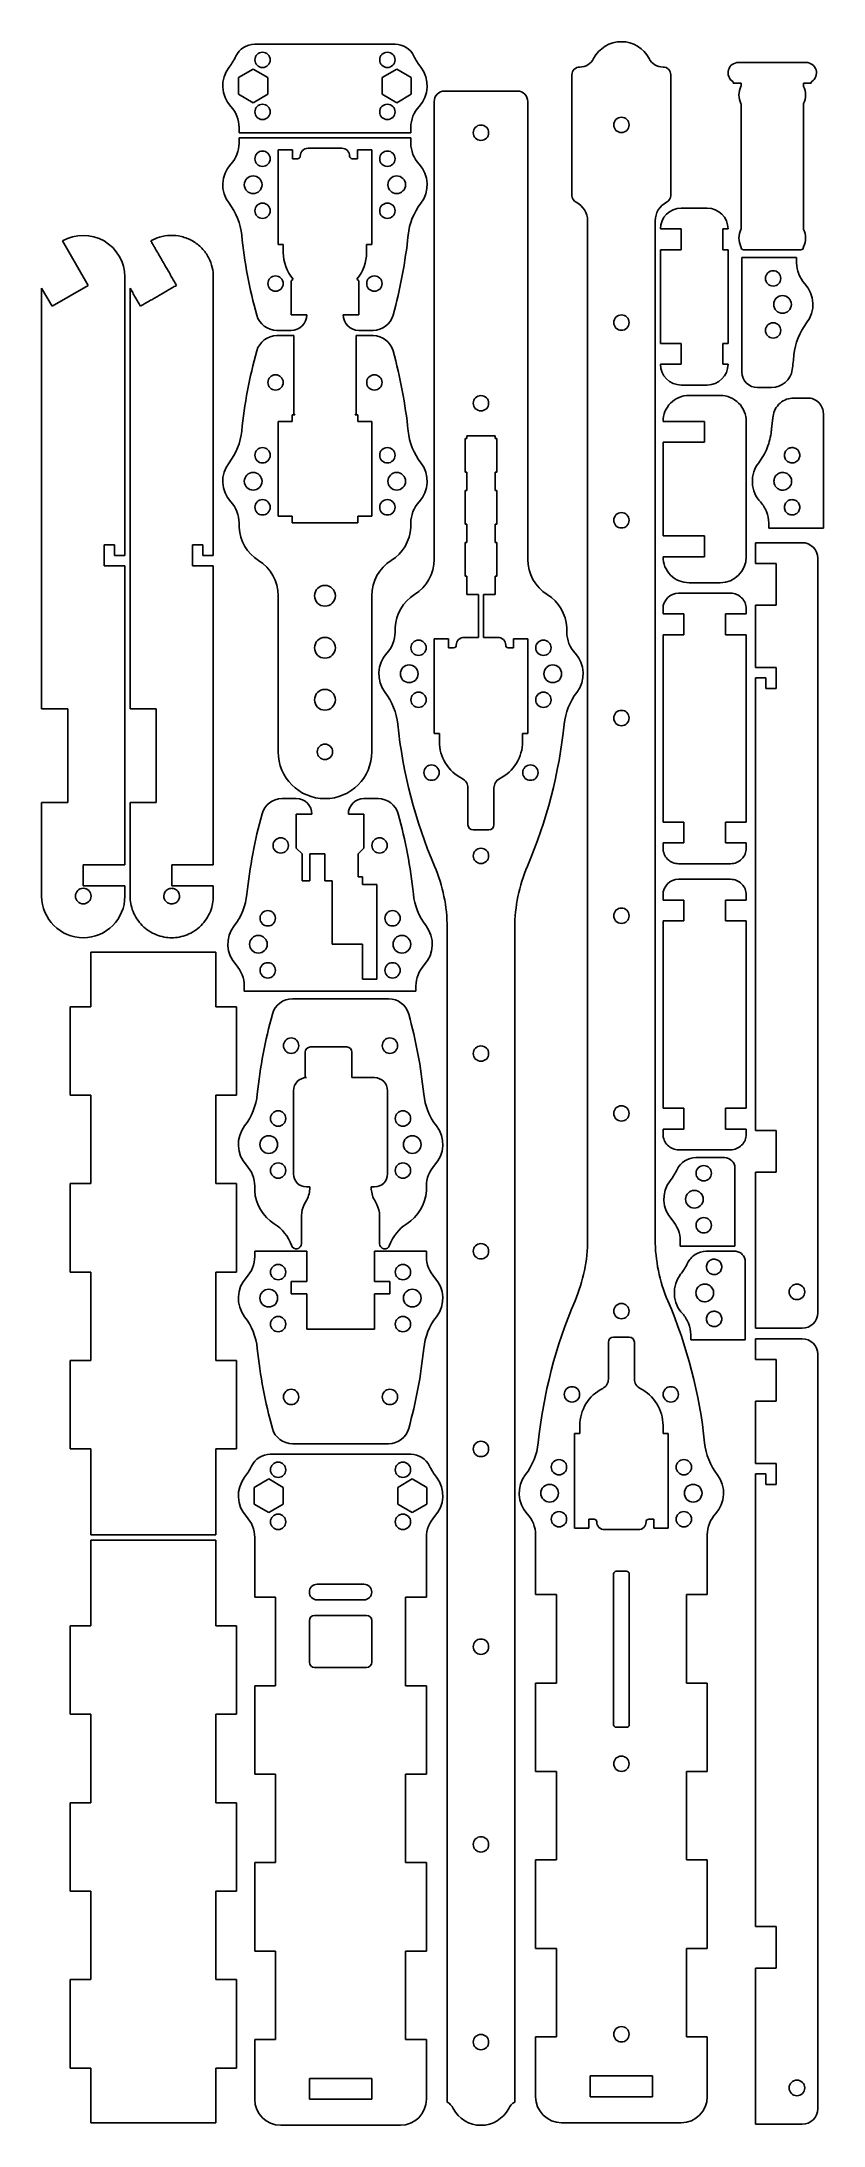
# Model space of a CAD drawing. Header units: millimetres. Extents: x 61 to 211, y 94 to 495.
import ezdxf

# ---------------------------------------------------------------- set-up
doc = ezdxf.new("R2010")
doc.units = ezdxf.units.MM
for name, color, linetype in [('View', 7, 'CONTINUOUS'), ('View002', 7, 'CONTINUOUS'), ('View003', 7, 'CONTINUOUS'), ('View004', 7, 'CONTINUOUS'), ('View005', 7, 'CONTINUOUS'), ('View006', 7, 'CONTINUOUS'), ('View007', 7, 'CONTINUOUS'), ('View008', 7, 'CONTINUOUS'), ('View009', 7, 'CONTINUOUS'), ('View010', 7, 'CONTINUOUS'), ('View011', 7, 'CONTINUOUS'), ('View012', 7, 'CONTINUOUS'), ('View013', 7, 'CONTINUOUS'), ('View014', 7, 'CONTINUOUS'), ('View015', 7, 'CONTINUOUS'), ('View017', 7, 'CONTINUOUS'), ('View022', 7, 'CONTINUOUS'), ('View023', 7, 'CONTINUOUS'), ('View026', 7, 'CONTINUOUS'), ('View028', 7, 'CONTINUOUS'), ('View029', 7, 'CONTINUOUS'), ('View030', 7, 'CONTINUOUS'), ('View031', 7, 'CONTINUOUS'), ('View032', 7, 'CONTINUOUS')]:
    doc.layers.add(name, color=color, linetype=linetype)

msp = doc.modelspace()

# ---------------------------------------------------------------- linework, layer by layer
at = {"layer": 'View'}
for p, q in [((105.756, 438.5), (109, 438.5)), ((109, 423.351), (109, 438.5)), ((121, 438.5), (124.244, 438.5)), ((121, 438.5), (121, 423.351)), ((106, 403.8), (106, 422)), ((106, 422), (108.7, 422)), ((108.7, 423.3), (108.7, 422)), ((109.2, 423.3), (108.7, 423.3)), ((109.2, 423.351), (109, 423.351)), ((109.2, 423.3), (109.2, 423.351)), ((121, 423.351), (120.8, 423.351)), ((120.8, 423.351), (120.8, 423.3)), ((120.8, 423.3), (121.3, 423.3)), ((121.3, 422), (121.3, 423.3)), ((121.3, 422), (124, 422)), ((124, 422), (124, 403.8)), ((98.5, 402.5), (98.5, 401.626)), ((108.7, 403.8), (106, 403.8)), ((108.7, 403.8), (108.7, 402.5)), ((121.3, 402.5), (108.7, 402.5)), ((124, 403.8), (121.3, 403.8)), ((121.3, 402.5), (121.3, 403.8)), ((131.5, 401.626), (131.5, 402.5)), ((106, 388.5), (106, 358.5)), ((124, 388.5), (124, 358.5))]:
    msp.add_line(p, q, dxfattribs=at)
for centre, radius in [((105.5, 429.5), 1.475), ((124.5, 429.5), 1.475), ((103, 415.5), 1.475), ((127, 415.5), 1.475), ((101.2, 410.5), 1.7), ((128.8, 410.5), 1.7), ((103, 405.5), 1.475), ((127, 405.5), 1.475), ((115, 388.5), 2), ((115, 378.5), 2), ((115, 368.5), 2), ((115, 358.5), 1.475)]:
    msp.add_circle(centre, radius, dxfattribs=at)
for centre, radius, start, end in [((105.756, 434.5), 4, 90, 164.546), ((124.244, 434.5), 4, 15.4536, 90), ((192.57, 410.5), 94.0704, 164.546, 174.104), ((37.4296, 410.5), 94.0704, 5.89583, 15.4536), ((87.0611, 421.396), 12, -37.6182, -5.89583), ((142.939, 421.396), 12, -174.104, -142.382), ((101.2, 410.5), 5.85, 142.382, -137.236), ((128.8, 410.5), 5.85, -42.7635, 37.6182), ((92.5002, 402.454), 6, 0.437747, 42.7635), ((137.5, 402.454), 6, 137.236, 179.562), ((106.488, 402.063), 8, -176.868, -122.039), ((123.512, 402.063), 8, -57.9605, -3.13187), ((98, 388.5), 8, 0, 57.9605), ((132, 388.5), 8, 122.039, 180), ((115, 358.5), 9, 180, 0)]:
    msp.add_arc(centre, radius, start, end, dxfattribs=at)
at = {"layer": 'View002'}
for p, q in [((152, 485.5), (138, 485.5)), ((136, 483.5), (136, 395.5)), ((154, 395.5), (154, 483.5)), ((142.25, 418.745), (141.95, 418.745)), ((141.95, 412.255), (141.95, 418.745)), ((147.75, 419.255), (142.25, 419.255)), ((142.25, 419.255), (142.25, 418.745)), ((147.75, 418.755), (147.75, 419.255)), ((148.05, 418.755), (147.75, 418.755)), ((148.05, 418.755), (148.05, 412.255)), ((142.25, 412.255), (141.95, 412.255)), ((142.25, 408.745), (141.95, 408.745)), ((141.95, 402.255), (141.95, 408.745)), ((142.25, 409.255), (142.25, 412.255)), ((142.25, 408.755), (142.25, 409.255)), ((142.25, 408.755), (142.25, 408.745)), ((147.75, 412.255), (147.75, 409.255)), ((148.05, 412.255), (147.75, 412.255)), ((147.75, 409.255), (147.75, 408.755)), ((148.05, 408.755), (147.75, 408.755)), ((148.05, 408.755), (148.05, 402.255)), ((142.25, 402.255), (141.95, 402.255)), ((142.25, 399.255), (142.25, 402.255)), ((147.75, 402.255), (147.75, 399.255)), ((148.05, 402.255), (147.75, 402.255)), ((142.25, 398.745), (141.95, 398.745)), ((141.95, 392.255), (141.95, 398.745)), ((142.25, 399.255), (142.25, 398.755)), ((142.25, 398.755), (142.25, 398.745)), ((147.75, 398.755), (147.75, 399.255)), ((148.05, 398.755), (147.75, 398.755)), ((148.05, 398.755), (148.05, 392.255)), ((142.25, 392.255), (141.95, 392.255)), ((142.25, 388.755), (142.25, 392.255)), ((144.5, 388.755), (142.25, 388.755)), ((144.5, 380.5), (144.5, 388.755)), ((145.5, 388.755), (145.5, 380.5)), ((147.75, 388.755), (145.5, 388.755)), ((147.75, 392.255), (147.75, 388.755)), ((148.05, 392.255), (147.75, 392.255)), ((128.5, 382.374), (128.5, 381.5)), ((144.5, 380.5), (141.75, 380.5)), ((148.25, 380.5), (145.5, 380.5)), ((161.5, 381.5), (161.5, 382.374)), ((136, 380.2), (138.75, 380.2)), ((136, 362), (136, 380.2)), ((138.75, 380.2), (138.75, 378.5)), ((139.75, 378.5), (138.75, 378.5)), ((151.25, 378.5), (150.25, 378.5)), ((151.25, 380.2), (154, 380.2)), ((151.25, 378.5), (151.25, 380.2)), ((154, 380.2), (154, 362)), ((137, 362), (136, 362)), ((137, 362), (137, 360.5)), ((153, 360.5), (153, 362)), ((154, 362), (153, 362)), ((142.5, 344.5), (142.5, 351.57)), ((147.5, 351.57), (147.5, 344.5)), ((146.5, 343.5), (143.5, 343.5)), ((138.5, 98.975), (138.5, 324.7)), ((151.5, 324.7), (151.5, 98.975))]:
    msp.add_line(p, q, dxfattribs=at)
for centre, radius in [((145, 477.5), 1.475), ((145, 425.5), 1.475), ((133, 378.5), 1.475), ((157, 378.5), 1.475), ((131.2, 373.5), 1.7), ((158.8, 373.5), 1.7), ((133, 368.5), 1.475), ((157, 368.5), 1.475), ((135.5, 354.5), 1.475), ((154.5, 354.5), 1.475), ((145, 338.5), 1.475), ((145, 300.5), 1.475), ((145, 262.5), 1.475), ((145, 224.5), 1.475), ((145, 186.5), 1.475), ((145, 148.5), 1.475), ((145, 110.5), 1.475)]:
    msp.add_circle(centre, radius, dxfattribs=at)
for centre, radius, start, end in [((138, 483.5), 2, 90, 180), ((152, 483.5), 2, 0, 90), ((128, 395.5), 8, -57.9605, 0), ((162, 395.5), 8, 180, -122.039), ((136.488, 381.937), 8, 122.039, 176.868), ((153.512, 381.937), 8, 3.13187, 57.9605), ((122.5, 381.546), 6, -42.7635, -0.437747), ((141.75, 379), 1.5, 90, 180), ((148.25, 379), 1.5, 0, 90), ((167.5, 381.546), 6, -179.562, -137.236), ((131.2, 373.5), 5.85, 137.236, -142.382), ((139.75, 379), 0.5, -90, 0), ((150.25, 379), 0.5, 180, -90), ((158.8, 373.5), 5.85, -37.6182, 42.7635), ((117.061, 362.604), 12, 5.89583, 37.6182), ((172.939, 362.604), 12, 142.382, 174.104), ((222.57, 373.5), 94.0704, -174.104, -156.839), ((145, 360.5), 8, 180, -116.744), ((145, 360.5), 8, -63.2563, 0), ((67.4296, 373.5), 94.0704, -23.1614, -5.89583), ((140.5, 351.57), 2, 0, 63.2563), ((149.5, 351.57), 2, 116.744, 180), ((143.5, 344.5), 1, 180, -90), ((146.5, 344.5), 1, -90, 0), ((108.5, 324.7), 30, 0, 23.1614), ((181.5, 324.7), 30, 156.839, 180), ((137, 96.3769), 3, 27.266, 60), ((145, 100.5), 6, -152.734, -27.266), ((153, 96.3769), 3, 120, 152.734)]:
    msp.add_arc(centre, radius, start, end, dxfattribs=at)
at = {"layer": 'View003'}
for p, q in [((162.5, 465.459), (162.5, 488.623)), ((181.5, 488.623), (181.5, 465.459)), ((165.5, 264.8), (165.5, 460.56)), ((178.5, 460.56), (178.5, 264.8)), ((169.5, 237.93), (169.5, 245)), ((170.5, 246), (173.5, 246)), ((174.5, 245), (174.5, 237.93)), ((164, 229), (164, 227.5)), ((180, 227.5), (180, 229)), ((163, 209.3), (163, 227.5)), ((163, 227.5), (164, 227.5)), ((180, 227.5), (181, 227.5)), ((181, 227.5), (181, 209.3)), ((165.75, 209.3), (163, 209.3)), ((165.75, 211), (165.75, 209.3)), ((165.75, 211), (166.75, 211)), ((168.75, 209), (175.25, 209)), ((177.25, 211), (178.25, 211)), ((178.25, 209.3), (178.25, 211)), ((181, 209.3), (178.25, 209.3)), ((155.5, 208), (155.5, 196.5)), ((188.5, 196.5), (188.5, 208)), ((170.5, 171.5), (170.5, 200.5)), ((171, 201), (173, 201)), ((173.5, 200.5), (173.5, 171.5)), ((155.7, 196.5), (155.5, 196.5)), ((155.7, 196.5), (159.3, 196.5)), ((159.3, 196.5), (159.5, 196.5)), ((159.5, 196.5), (159.5, 196.3)), ((159.5, 196.3), (159.5, 179.5)), ((184.7, 196.5), (184.5, 196.5)), ((184.5, 196.5), (184.5, 196.3)), ((184.5, 196.3), (184.5, 179.5)), ((188.3, 196.5), (184.7, 196.5)), ((188.3, 196.5), (188.5, 196.5)), ((155.5, 179.5), (155.7, 179.5)), ((155.5, 179.5), (155.5, 162.5)), ((159.3, 179.5), (155.7, 179.5)), ((159.3, 179.5), (159.5, 179.5)), ((184.7, 179.5), (184.5, 179.5)), ((184.7, 179.5), (188.3, 179.5)), ((188.5, 179.5), (188.3, 179.5)), ((188.5, 162.5), (188.5, 179.5)), ((173, 171), (171, 171)), ((155.7, 162.5), (155.5, 162.5)), ((155.7, 162.5), (159.3, 162.5)), ((159.3, 162.5), (159.5, 162.5)), ((159.5, 162.5), (159.5, 162.3)), ((159.5, 162.3), (159.5, 145.5)), ((184.7, 162.5), (184.5, 162.5)), ((184.5, 162.5), (184.5, 162.3)), ((184.5, 162.3), (184.5, 145.5)), ((188.3, 162.5), (184.7, 162.5)), ((188.3, 162.5), (188.5, 162.5)), ((155.5, 145.5), (155.7, 145.5)), ((155.5, 145.5), (155.5, 128.5)), ((159.3, 145.5), (155.7, 145.5)), ((159.3, 145.5), (159.5, 145.5)), ((184.7, 145.5), (184.5, 145.5)), ((184.7, 145.5), (188.3, 145.5)), ((188.5, 145.5), (188.3, 145.5)), ((188.5, 128.5), (188.5, 145.5)), ((155.7, 128.5), (155.5, 128.5)), ((155.7, 128.5), (159.3, 128.5)), ((159.3, 128.5), (159.5, 128.5)), ((159.5, 128.5), (159.5, 128.3)), ((159.5, 128.3), (159.5, 111.5)), ((184.7, 128.5), (184.5, 128.5)), ((184.5, 128.5), (184.5, 128.3)), ((184.5, 128.3), (184.5, 111.5)), ((188.3, 128.5), (184.7, 128.5)), ((188.3, 128.5), (188.5, 128.5)), ((155.5, 111.5), (155.5, 100)), ((155.5, 111.5), (155.7, 111.5)), ((159.3, 111.5), (155.7, 111.5)), ((159.3, 111.5), (159.5, 111.5)), ((184.7, 111.5), (184.5, 111.5)), ((184.7, 111.5), (188.3, 111.5)), ((188.5, 111.5), (188.3, 111.5)), ((188.5, 100), (188.5, 111.5)), ((166, 100), (166, 104)), ((166, 104), (178, 104)), ((178, 104), (178, 100)), ((178, 100), (166, 100)), ((160.5, 95), (183.5, 95))]:
    msp.add_line(p, q, dxfattribs=at)
for centre, radius in [((172, 479), 1.475), ((172, 441), 1.475), ((172, 403), 1.475), ((172, 365), 1.475), ((172, 327), 1.475), ((172, 289), 1.475), ((172, 251), 1.475), ((162.5, 235), 1.475), ((181.5, 235), 1.475), ((160, 221), 1.475), ((184, 221), 1.475), ((158.2, 216), 1.7), ((185.8, 216), 1.7), ((160, 211), 1.475), ((184, 211), 1.475), ((172, 164), 1.475), ((172, 112), 1.475)]:
    msp.add_circle(centre, radius, dxfattribs=at)
for centre, radius, start, end in [((172, 489), 6, 27.266, 152.734), ((164, 488.623), 1.5, 90, 180), ((164, 493.123), 3, -90, -27.266), ((180, 493.123), 3, -152.734, -90), ((180, 488.623), 1.5, 0, 90), ((164, 465.459), 1.5, 180, -117.036), ((180, 465.459), 1.5, -62.9643, 0), ((161.5, 460.56), 4, 0, 62.9643), ((182.5, 460.56), 4, 117.036, 180), ((135.5, 264.8), 30, -23.1614, 0), ((208.5, 264.8), 30, 180, -156.839), ((249.57, 216), 94.0704, 156.839, 174.104), ((94.4296, 216), 94.0704, 5.89583, 23.1614), ((170.5, 245), 1, 90, 180), ((173.5, 245), 1, 0, 90), ((167.5, 237.93), 2, -63.2563, 0), ((176.5, 237.93), 2, 180, -116.744), ((172, 229), 8, 116.744, 180), ((172, 229), 8, 0, 63.2563), ((144.061, 226.896), 12, -37.6182, -5.89583), ((199.939, 226.896), 12, -174.104, -142.382), ((158.2, 216), 5.85, 142.382, -137.236), ((185.8, 216), 5.85, -42.7635, 37.6182), ((149.5, 207.954), 6, 0.437747, 42.7635), ((166.75, 210.5), 0.5, 0, 90), ((168.75, 210.5), 1.5, 180, -90), ((175.25, 210.5), 1.5, -90, 0), ((177.25, 210.5), 0.5, 90, 180), ((194.5, 207.954), 6, 137.236, 179.562), ((171, 200.5), 0.5, 90, 180), ((173, 200.5), 0.5, 0, 90), ((171, 171.5), 0.5, 180, -90), ((173, 171.5), 0.5, -90, 0), ((160.5, 100), 5, -180, -90), ((183.5, 100), 5, -90, 0)]:
    msp.add_arc(centre, radius, start, end, dxfattribs=at)
at = {"layer": 'View004'}
for p, q in [((98.5, 476.5), (98.5, 475.5)), ((131.5, 476.5), (98.5, 476.5)), ((106, 474.2), (108.75, 474.2)), ((106, 456), (106, 474.2)), ((108.75, 474.2), (108.75, 472.5)), ((118.25, 474.5), (111.75, 474.5)), ((121.25, 474.2), (124, 474.2)), ((121.25, 472.5), (121.25, 474.2)), ((124, 474.2), (124, 456)), ((131.5, 475.5), (131.5, 476.5)), ((109.75, 472.5), (108.75, 472.5)), ((121.25, 472.5), (120.25, 472.5)), ((107, 456), (106, 456)), ((107, 456), (107, 454.5)), ((123, 454.5), (123, 456)), ((124, 456), (123, 456)), ((108.865, 449.365), (108.5, 449)), ((108.5, 449), (108.5, 442.5)), ((121.5, 449), (121.135, 449.365)), ((121.5, 442.5), (121.5, 449)), ((111.5, 442.5), (108.5, 442.5)), ((121.5, 442.5), (118.5, 442.5)), ((108.5, 439.5), (105.756, 439.5)), ((124.244, 439.5), (121.5, 439.5))]:
    msp.add_line(p, q, dxfattribs=at)
for centre, radius in [((103, 472.5), 1.475), ((127, 472.5), 1.475), ((101.2, 467.5), 1.7), ((128.8, 467.5), 1.7), ((103, 462.5), 1.475), ((127, 462.5), 1.475), ((105.5, 448.5), 1.475), ((124.5, 448.5), 1.475)]:
    msp.add_circle(centre, radius, dxfattribs=at)
for centre, radius, start, end in [((92.5002, 475.546), 6, -42.7635, -0.437747), ((109.75, 473), 0.5, -90, 0), ((111.75, 473), 1.5, 90, 180), ((118.25, 473), 1.5, 0, 90), ((120.25, 473), 0.5, 180, -90), ((137.5, 475.546), 6, -179.562, -137.236), ((101.2, 467.5), 5.85, 137.236, -142.382), ((128.8, 467.5), 5.85, -37.6182, 42.7635), ((87.0611, 456.604), 12, 5.89583, 37.6182), ((142.939, 456.604), 12, 142.382, 174.104), ((192.57, 467.5), 94.0704, -174.104, -164.546), ((37.4296, 467.5), 94.0704, -15.4536, -5.89583), ((115, 454.5), 8, 180, -140.071), ((115, 454.5), 8, -39.9291, 0), ((105.756, 443.5), 4, -164.546, -90), ((108.5, 442.5), 3, -90, 0), ((121.5, 442.5), 3, 180, -90), ((124.244, 443.5), 4, -90, -15.4536)]:
    msp.add_arc(centre, radius, start, end, dxfattribs=at)
at = {"layer": 'View005'}
for p, q in [((106.756, 349.5), (109.5, 349.5)), ((122.5, 349.5), (125.244, 349.5)), ((109.5, 346.5), (112.5, 346.5)), ((109.5, 346.5), (109.5, 340)), ((119.5, 346.5), (122.5, 346.5)), ((122.5, 340), (122.5, 346.5)), ((109.5, 340), (110.6, 338.9)), ((110.6, 338.9), (110.6, 333.7)), ((112.1, 333.7), (112.1, 338.9)), ((112.1, 338.9), (115, 338.9)), ((115, 338.9), (115, 333.7)), ((121.4, 338.9), (122.5, 340)), ((121.4, 334.5), (121.4, 338.9)), ((110.6, 333.7), (112.1, 333.7)), ((115, 333.7), (116.4, 333.7)), ((116.4, 333.7), (116.4, 321.5)), ((121.4, 334.5), (122.25, 334.5)), ((122.25, 333), (122.25, 334.5)), ((122.25, 333), (125, 333)), ((125, 333), (125, 314.8)), ((116.4, 321.5), (122.25, 321.5)), ((122.25, 314.8), (122.25, 321.5)), ((99.5, 313.5), (99.5, 312.5)), ((99.5, 312.5), (132.5, 312.5)), ((125, 314.8), (122.25, 314.8)), ((132.5, 312.5), (132.5, 313.5))]:
    msp.add_line(p, q, dxfattribs=at)
for centre, radius in [((106.5, 340.5), 1.475), ((125.5, 340.5), 1.475), ((104, 326.5), 1.475), ((128, 326.5), 1.475), ((102.2, 321.5), 1.7), ((129.8, 321.5), 1.7), ((104, 316.5), 1.475), ((128, 316.5), 1.475)]:
    msp.add_circle(centre, radius, dxfattribs=at)
for centre, radius, start, end in [((106.756, 345.5), 4, 90, 164.546), ((109.5, 346.5), 3, 0, 90), ((122.5, 346.5), 3, 90, 180), ((125.244, 345.5), 4, 15.4536, 90), ((193.57, 321.5), 94.0704, 164.546, 174.104), ((38.4296, 321.5), 94.0704, 5.89583, 15.4536), ((88.0611, 332.396), 12, -37.6182, -5.89583), ((143.939, 332.396), 12, -174.104, -142.382), ((102.2, 321.5), 5.85, 142.382, -137.236), ((129.8, 321.5), 5.85, -42.7635, 37.6182), ((93.5002, 313.454), 6, 0.437747, 42.7635), ((138.5, 313.454), 6, 137.236, 179.562)]:
    msp.add_arc(centre, radius, start, end, dxfattribs=at)
at = {"layer": 'View006'}
for p, q in [((101.5, 262.5), (101.5, 261.5)), ((111.5, 262.5), (101.5, 262.5)), ((111.5, 256.7), (111.5, 262.5)), ((124.5, 262.5), (124.5, 256.7)), ((134.5, 262.5), (124.5, 262.5)), ((134.5, 261.5), (134.5, 262.5)), ((108.5, 256.7), (111.5, 256.7)), ((108.5, 254.3), (108.5, 256.7)), ((124.5, 256.7), (127.5, 256.7)), ((127.5, 256.7), (127.5, 254.3)), ((111.5, 254.3), (108.5, 254.3)), ((111.5, 247.5), (111.5, 254.3)), ((124.5, 254.3), (124.5, 247.5)), ((127.5, 254.3), (124.5, 254.3)), ((124.5, 247.5), (111.5, 247.5)), ((127.244, 225.5), (108.756, 225.5))]:
    msp.add_line(p, q, dxfattribs=at)
for centre, radius in [((106, 258.5), 1.475), ((130, 258.5), 1.475), ((104.2, 253.5), 1.7), ((131.8, 253.5), 1.7), ((106, 248.5), 1.475), ((130, 248.5), 1.475), ((108.5, 234.5), 1.475), ((127.5, 234.5), 1.475)]:
    msp.add_circle(centre, radius, dxfattribs=at)
for centre, radius, start, end in [((95.5002, 261.546), 6, -42.7635, -0.437747), ((140.5, 261.546), 6, -179.562, -137.236), ((104.2, 253.5), 5.85, 137.236, -142.382), ((131.8, 253.5), 5.85, -37.6182, 42.7635), ((90.0611, 242.604), 12, 5.89583, 37.6182), ((145.939, 242.604), 12, 142.382, 174.104), ((195.57, 253.5), 94.0704, -174.104, -164.546), ((40.4296, 253.5), 94.0704, -15.4536, -5.89583), ((108.756, 229.5), 4, -164.546, -90), ((127.244, 229.5), 4, -90, -15.4536)]:
    msp.add_arc(centre, radius, start, end, dxfattribs=at)
at = {"layer": 'View007'}
for p, q in [((205.675, 453.5), (195.175, 453.5)), ((195.175, 431.5), (195.175, 453.5)), ((205.675, 452.5), (205.675, 453.5)), ((198.175, 428.5), (200.872, 428.5))]:
    msp.add_line(p, q, dxfattribs=at)
for centre, radius in [((201.175, 449.5), 1.475), ((202.975, 444.5), 1.7), ((201.175, 439.5), 1.475)]:
    msp.add_circle(centre, radius, dxfattribs=at)
for centre, radius, start, end in [((211.675, 452.546), 6, -179.562, -137.236), ((202.975, 444.5), 5.85, -37.6182, 42.7635), ((217.114, 433.604), 12, 142.382, 174.104), ((111.605, 444.5), 94.0704, -7.65623, -5.89583), ((198.175, 431.5), 3, 180, -90), ((200.872, 432.5), 4, -90, -7.65623)]:
    msp.add_arc(centre, radius, start, end, dxfattribs=at)
at = {"layer": 'View008'}
for points, knots in [([(205.128, 426.5), (204.689, 426.5), (204.222, 426.426), (203.766, 426.261), (203.311, 426.097), (202.871, 425.841), (202.495, 425.511), (202.117, 425.182), (201.805, 424.78), (201.582, 424.35), (201.357, 423.921), (201.222, 423.468), (201.164, 423.033)], [1.5708, 1.5708, 1.5708, 1.5708, 1.93009, 1.93009, 1.93009, 2.28938, 2.28938, 2.28938, 2.64867, 2.64867, 2.64867, 3.00797, 3.00797, 3.00797, 3.00797]), ([(210.825, 423.5), (210.825, 423.853), (210.761, 424.235), (210.614, 424.604), (210.469, 424.974), (210.24, 425.329), (209.946, 425.621), (209.654, 425.915), (209.299, 426.144), (208.929, 426.289), (208.56, 426.436), (208.178, 426.5), (207.825, 426.5)], [0, 0, 0, 0, 0.392699, 0.392699, 0.392699, 0.785398, 0.785398, 0.785398, 1.1781, 1.1781, 1.1781, 1.5708, 1.5708, 1.5708, 1.5708]), ([(198.391, 414.071), (199.059, 414.936), (199.619, 415.912), (200.031, 416.948), (200.445, 417.983), (200.711, 419.075), (200.823, 420.163)], [5.62662, 5.62662, 5.62662, 5.62662, 5.90345, 5.90345, 5.90345, 6.18028, 6.18028, 6.18028, 6.18028]), ([(206.3, 415.5), (206.3, 415.712), (206.253, 415.955), (206.13, 416.188), (206.009, 416.42), (205.81, 416.636), (205.563, 416.777), (205.317, 416.921), (205.03, 416.985), (204.768, 416.974), (204.505, 416.964), (204.271, 416.884), (204.088, 416.777), (203.904, 416.672), (203.717, 416.509), (203.577, 416.286), (203.436, 416.065), (203.349, 415.785), (203.35, 415.5), (203.349, 415.215), (203.436, 414.935), (203.577, 414.714), (203.717, 414.491), (203.904, 414.328), (204.088, 414.223), (204.271, 414.116), (204.505, 414.036), (204.768, 414.026), (205.03, 414.015), (205.317, 414.079), (205.563, 414.223), (205.81, 414.364), (206.009, 414.58), (206.13, 414.812), (206.253, 415.045), (206.3, 415.288), (206.3, 415.5)], [0, 0, 0, 0, 0.523599, 0.523599, 0.523599, 1.0472, 1.0472, 1.0472, 1.5708, 1.5708, 1.5708, 2.0944, 2.0944, 2.0944, 2.61799, 2.61799, 2.61799, 3.14159, 3.14159, 3.14159, 3.66519, 3.66519, 3.66519, 4.18879, 4.18879, 4.18879, 4.71239, 4.71239, 4.71239, 5.23599, 5.23599, 5.23599, 5.75959, 5.75959, 5.75959, 6.28319, 6.28319, 6.28319, 6.28319]), ([(198.391, 414.071), (198.007, 413.573), (197.681, 412.98), (197.466, 412.323), (197.25, 411.668), (197.148, 410.95), (197.181, 410.237), (197.212, 409.524), (197.378, 408.819), (197.652, 408.186), (197.925, 407.551), (198.303, 406.989), (198.73, 406.528)], [2.48503, 2.48503, 2.48503, 2.48503, 2.83576, 2.83576, 2.83576, 3.18649, 3.18649, 3.18649, 3.53723, 3.53723, 3.53723, 3.88796, 3.88796, 3.88796, 3.88796]), ([(204.725, 410.5), (204.725, 410.744), (204.67, 411.025), (204.529, 411.293), (204.389, 411.56), (204.16, 411.809), (203.875, 411.972), (203.592, 412.137), (203.261, 412.212), (202.96, 412.199), (202.657, 412.187), (202.386, 412.095), (202.175, 411.972), (201.963, 411.85), (201.748, 411.663), (201.587, 411.406), (201.425, 411.152), (201.324, 410.828), (201.325, 410.5), (201.324, 410.172), (201.425, 409.848), (201.587, 409.594), (201.748, 409.337), (201.963, 409.15), (202.175, 409.028), (202.386, 408.905), (202.657, 408.813), (202.96, 408.801), (203.261, 408.788), (203.592, 408.863), (203.875, 409.028), (204.16, 409.191), (204.389, 409.44), (204.529, 409.707), (204.67, 409.975), (204.725, 410.256), (204.725, 410.5)], [0, 0, 0, 0, 0.523599, 0.523599, 0.523599, 1.0472, 1.0472, 1.0472, 1.5708, 1.5708, 1.5708, 2.0944, 2.0944, 2.0944, 2.61799, 2.61799, 2.61799, 3.14159, 3.14159, 3.14159, 3.66519, 3.66519, 3.66519, 4.18879, 4.18879, 4.18879, 4.71239, 4.71239, 4.71239, 5.23599, 5.23599, 5.23599, 5.75959, 5.75959, 5.75959, 6.28319, 6.28319, 6.28319, 6.28319]), ([(200.325, 402.5), (200.32, 403.222), (200.18, 403.968), (199.904, 404.663), (199.629, 405.358), (199.221, 405.999), (198.73, 406.528)], [0.00764013, 0.00764013, 0.00764013, 0.00764013, 0.377002, 0.377002, 0.377002, 0.746364, 0.746364, 0.746364, 0.746364]), ([(206.3, 405.5), (206.3, 405.712), (206.253, 405.955), (206.13, 406.188), (206.009, 406.42), (205.81, 406.636), (205.562, 406.777), (205.317, 406.921), (205.03, 406.985), (204.768, 406.974), (204.505, 406.964), (204.271, 406.884), (204.088, 406.777), (203.904, 406.672), (203.717, 406.509), (203.577, 406.286), (203.436, 406.065), (203.349, 405.785), (203.35, 405.5), (203.349, 405.215), (203.436, 404.935), (203.577, 404.714), (203.717, 404.491), (203.904, 404.328), (204.088, 404.223), (204.271, 404.116), (204.505, 404.036), (204.768, 404.026), (205.03, 404.015), (205.317, 404.079), (205.562, 404.223), (205.81, 404.364), (206.009, 404.58), (206.13, 404.812), (206.253, 405.045), (206.3, 405.288), (206.3, 405.5)], [0, 0, 0, 0, 0.523599, 0.523599, 0.523599, 1.0472, 1.0472, 1.0472, 1.5708, 1.5708, 1.5708, 2.0944, 2.0944, 2.0944, 2.61799, 2.61799, 2.61799, 3.14159, 3.14159, 3.14159, 3.66519, 3.66519, 3.66519, 4.18879, 4.18879, 4.18879, 4.71239, 4.71239, 4.71239, 5.23599, 5.23599, 5.23599, 5.75959, 5.75959, 5.75959, 6.28319, 6.28319, 6.28319, 6.28319])]:
    msp.add_open_spline(points, degree=3, knots=knots, dxfattribs=at)
for points, degree in [([(207.825, 426.5), (205.128, 426.5)], 1), ([(201.164, 423.033), (200.971, 421.601), (200.823, 420.163)], 2), ([(210.825, 423.5), (210.825, 401.5)], 1), ([(200.325, 402.5), (200.325, 401.5)], 1), ([(200.325, 401.5), (210.825, 401.5)], 1)]:
    msp.add_open_spline(points, degree=degree, dxfattribs=at)
at = {"layer": 'View009'}
for p, q in [((191.825, 280.5), (186.324, 280.5)), ((193.825, 278.5), (193.825, 263.5)), ((183.325, 264.5), (183.325, 263.5)), ((183.325, 263.5), (193.825, 263.5))]:
    msp.add_line(p, q, dxfattribs=at)
for centre, radius in [((187.825, 277.5), 1.475), ((186.025, 272.5), 1.7), ((187.825, 267.5), 1.475)]:
    msp.add_circle(centre, radius, dxfattribs=at)
for centre, radius, start, end in [((186.324, 276.5), 4, 90, 154.471), ((191.825, 278.5), 2, 0, 90), ((171.886, 283.396), 12, -37.6182, -25.5293), ((186.025, 272.5), 5.85, 142.382, -137.236), ((177.325, 264.454), 6, 0.437747, 42.7635)]:
    msp.add_arc(centre, radius, start, end, dxfattribs=at)
at = {"layer": 'View010'}
for points, knots in [([(188.324, 262.5), (187.614, 262.503), (186.842, 262.298), (186.19, 261.883), (185.535, 261.474), (185.017, 260.866), (184.714, 260.224)], [1.5708, 1.5708, 1.5708, 1.5708, 2.13341, 2.13341, 2.13341, 2.69602, 2.69602, 2.69602, 2.69602]), ([(191.3, 259.5), (191.3, 259.712), (191.253, 259.955), (191.13, 260.188), (191.009, 260.42), (190.81, 260.636), (190.563, 260.777), (190.317, 260.921), (190.03, 260.985), (189.768, 260.974), (189.505, 260.964), (189.271, 260.884), (189.088, 260.777), (188.904, 260.672), (188.717, 260.509), (188.577, 260.286), (188.436, 260.065), (188.349, 259.785), (188.35, 259.5), (188.349, 259.215), (188.436, 258.935), (188.577, 258.714), (188.717, 258.491), (188.904, 258.328), (189.088, 258.223), (189.271, 258.116), (189.505, 258.036), (189.768, 258.026), (190.03, 258.015), (190.317, 258.079), (190.563, 258.223), (190.81, 258.364), (191.009, 258.58), (191.13, 258.812), (191.253, 259.045), (191.3, 259.288), (191.3, 259.5)], [0, 0, 0, 0, 0.523599, 0.523599, 0.523599, 1.0472, 1.0472, 1.0472, 1.5708, 1.5708, 1.5708, 2.0944, 2.0944, 2.0944, 2.61799, 2.61799, 2.61799, 3.14159, 3.14159, 3.14159, 3.66519, 3.66519, 3.66519, 4.18879, 4.18879, 4.18879, 4.71239, 4.71239, 4.71239, 5.23599, 5.23599, 5.23599, 5.75959, 5.75959, 5.75959, 6.28319, 6.28319, 6.28319, 6.28319]), ([(193.825, 262.5), (194.06, 262.5), (194.315, 262.457), (194.561, 262.36), (194.807, 262.263), (195.044, 262.11), (195.239, 261.914), (195.435, 261.719), (195.588, 261.482), (195.685, 261.236), (195.782, 260.99), (195.825, 260.735), (195.825, 260.5)], [0, 0, 0, 0, 0.392699, 0.392699, 0.392699, 0.785398, 0.785398, 0.785398, 1.1781, 1.1781, 1.1781, 1.5708, 1.5708, 1.5708, 1.5708]), ([(183.391, 258.071), (183.007, 257.573), (182.681, 256.98), (182.466, 256.323), (182.25, 255.668), (182.148, 254.95), (182.181, 254.237), (182.212, 253.524), (182.378, 252.819), (182.652, 252.186), (182.925, 251.551), (183.303, 250.989), (183.73, 250.528)], [2.48503, 2.48503, 2.48503, 2.48503, 2.83576, 2.83576, 2.83576, 3.18649, 3.18649, 3.18649, 3.53723, 3.53723, 3.53723, 3.88796, 3.88796, 3.88796, 3.88796]), ([(189.725, 254.5), (189.725, 254.744), (189.67, 255.025), (189.529, 255.293), (189.389, 255.56), (189.16, 255.809), (188.875, 255.972), (188.592, 256.137), (188.261, 256.212), (187.96, 256.199), (187.657, 256.187), (187.386, 256.095), (187.175, 255.972), (186.963, 255.85), (186.748, 255.663), (186.587, 255.406), (186.425, 255.152), (186.324, 254.828), (186.325, 254.5), (186.324, 254.172), (186.425, 253.848), (186.587, 253.594), (186.748, 253.337), (186.963, 253.15), (187.175, 253.028), (187.386, 252.905), (187.657, 252.813), (187.96, 252.801), (188.261, 252.788), (188.592, 252.863), (188.875, 253.028), (189.16, 253.191), (189.389, 253.44), (189.529, 253.707), (189.67, 253.975), (189.725, 254.256), (189.725, 254.5)], [0, 0, 0, 0, 0.523599, 0.523599, 0.523599, 1.0472, 1.0472, 1.0472, 1.5708, 1.5708, 1.5708, 2.0944, 2.0944, 2.0944, 2.61799, 2.61799, 2.61799, 3.14159, 3.14159, 3.14159, 3.66519, 3.66519, 3.66519, 4.18879, 4.18879, 4.18879, 4.71239, 4.71239, 4.71239, 5.23599, 5.23599, 5.23599, 5.75959, 5.75959, 5.75959, 6.28319, 6.28319, 6.28319, 6.28319]), ([(185.325, 246.5), (185.32, 247.222), (185.18, 247.968), (184.904, 248.663), (184.629, 249.358), (184.221, 249.999), (183.73, 250.528)], [0.00764013, 0.00764013, 0.00764013, 0.00764013, 0.377002, 0.377002, 0.377002, 0.746364, 0.746364, 0.746364, 0.746364]), ([(191.3, 249.5), (191.3, 249.712), (191.253, 249.955), (191.13, 250.188), (191.009, 250.42), (190.81, 250.636), (190.562, 250.777), (190.317, 250.921), (190.03, 250.985), (189.768, 250.974), (189.505, 250.964), (189.271, 250.884), (189.088, 250.777), (188.904, 250.672), (188.717, 250.509), (188.577, 250.286), (188.436, 250.065), (188.349, 249.785), (188.35, 249.5), (188.349, 249.215), (188.436, 248.935), (188.577, 248.714), (188.717, 248.491), (188.904, 248.328), (189.088, 248.223), (189.271, 248.116), (189.505, 248.036), (189.768, 248.026), (190.03, 248.015), (190.317, 248.079), (190.562, 248.223), (190.81, 248.364), (191.009, 248.58), (191.13, 248.812), (191.253, 249.045), (191.3, 249.288), (191.3, 249.5)], [0, 0, 0, 0, 0.523599, 0.523599, 0.523599, 1.0472, 1.0472, 1.0472, 1.5708, 1.5708, 1.5708, 2.0944, 2.0944, 2.0944, 2.61799, 2.61799, 2.61799, 3.14159, 3.14159, 3.14159, 3.66519, 3.66519, 3.66519, 4.18879, 4.18879, 4.18879, 4.71239, 4.71239, 4.71239, 5.23599, 5.23599, 5.23599, 5.75959, 5.75959, 5.75959, 6.28319, 6.28319, 6.28319, 6.28319])]:
    msp.add_open_spline(points, degree=3, knots=knots, dxfattribs=at)
for points, degree in [([(193.825, 262.5), (188.324, 262.5)], 1), ([(195.825, 260.5), (195.825, 245.5)], 1), ([(183.391, 258.071), (183.906, 258.738), (184.352, 259.464), (184.714, 260.224)], 3), ([(185.325, 246.5), (185.325, 245.5)], 1), ([(185.325, 245.5), (195.825, 245.5)], 1)]:
    msp.add_open_spline(points, degree=degree, dxfattribs=at)
at = {"layer": 'View011'}
for p, q in [((101.499, 494.5), (128.501, 494.5)), ((101.2, 489.733), (98.4, 488.117)), ((104, 488.117), (101.2, 489.733)), ((128.8, 489.733), (126, 488.117)), ((131.6, 488.117), (128.8, 489.733)), ((98.4, 488.117), (98.4, 484.883)), ((98.4, 484.883), (101.2, 483.267)), ((101.2, 483.267), (104, 484.883)), ((104, 484.883), (104, 488.117)), ((126, 488.117), (126, 484.883)), ((126, 484.883), (128.8, 483.267)), ((128.8, 483.267), (131.6, 484.883)), ((131.6, 484.883), (131.6, 488.117)), ((98.5, 478.5), (98.5, 477.5)), ((98.5, 477.5), (131.5, 477.5)), ((131.5, 477.5), (131.5, 478.5))]:
    msp.add_line(p, q, dxfattribs=at)
for centre in [(103, 491.5), (127, 491.5), (103, 481.5), (127, 481.5)]:
    msp.add_circle(centre, 1.475, dxfattribs=at)
for centre, radius, start, end in [((101.499, 490.5), 4, 90, 154.471), ((128.501, 490.5), 4, 25.5293, 90), ((101.2, 486.5), 5.85, 142.382, -137.236), ((87.0611, 497.396), 12, -37.6182, -25.5293), ((142.939, 497.396), 12, -154.471, -142.382), ((128.8, 486.5), 5.85, -42.7635, 37.6182), ((92.5002, 478.454), 6, 0.437747, 42.7635), ((137.5, 478.454), 6, 137.236, 179.562)]:
    msp.add_arc(centre, radius, start, end, dxfattribs=at)
at = {"layer": 'View012'}
for p, q in [((104.499, 223.5), (131.501, 223.5)), ((104.2, 218.733), (101.4, 217.117)), ((101.4, 217.117), (101.4, 213.883)), ((107, 217.117), (104.2, 218.733)), ((107, 213.883), (107, 217.117)), ((131.8, 218.733), (129, 217.117)), ((129, 217.117), (129, 213.883)), ((134.6, 217.117), (131.8, 218.733)), ((134.6, 213.883), (134.6, 217.117)), ((101.4, 213.883), (104.2, 212.267)), ((104.2, 212.267), (107, 213.883)), ((129, 213.883), (131.8, 212.267)), ((131.8, 212.267), (134.6, 213.883)), ((101.5, 207.5), (101.5, 196)), ((134.5, 196), (134.5, 207.5)), ((122.5, 198.5), (113.5, 198.5)), ((101.7, 196), (101.5, 196)), ((101.7, 196), (105.3, 196)), ((105.3, 196), (105.5, 196)), ((105.5, 196), (105.5, 195.8)), ((105.5, 195.8), (105.5, 179)), ((113, 192.5), (123, 192.5)), ((113.5, 195.5), (122.5, 195.5)), ((130.7, 196), (130.5, 196)), ((130.5, 196), (130.5, 195.8)), ((130.5, 195.8), (130.5, 179)), ((134.3, 196), (130.7, 196)), ((134.3, 196), (134.5, 196)), ((112, 183.5), (112, 191.5)), ((124, 191.5), (124, 183.5)), ((123, 182.5), (113, 182.5)), ((101.5, 179), (101.7, 179)), ((101.5, 179), (101.5, 162)), ((105.3, 179), (101.7, 179)), ((105.3, 179), (105.5, 179)), ((130.7, 179), (130.5, 179)), ((130.7, 179), (134.3, 179)), ((134.5, 179), (134.3, 179)), ((134.5, 162), (134.5, 179)), ((101.7, 162), (101.5, 162)), ((101.7, 162), (105.3, 162)), ((105.3, 162), (105.5, 162)), ((105.5, 162), (105.5, 161.8)), ((105.5, 161.8), (105.5, 145)), ((130.7, 162), (130.5, 162)), ((130.5, 162), (130.5, 161.8)), ((130.5, 161.8), (130.5, 145)), ((134.3, 162), (130.7, 162)), ((134.3, 162), (134.5, 162)), ((101.5, 145), (101.7, 145)), ((101.5, 145), (101.5, 128)), ((105.3, 145), (101.7, 145)), ((105.3, 145), (105.5, 145)), ((130.7, 145), (130.5, 145)), ((130.7, 145), (134.3, 145)), ((134.5, 145), (134.3, 145)), ((134.5, 128), (134.5, 145)), ((101.7, 128), (101.5, 128)), ((101.7, 128), (105.3, 128)), ((105.3, 128), (105.5, 128)), ((105.5, 128), (105.5, 127.8)), ((105.5, 127.8), (105.5, 111)), ((130.7, 128), (130.5, 128)), ((130.5, 128), (130.5, 127.8)), ((130.5, 127.8), (130.5, 111)), ((134.3, 128), (130.7, 128)), ((134.3, 128), (134.5, 128)), ((101.5, 111), (101.7, 111)), ((101.5, 111), (101.5, 99.5)), ((105.3, 111), (101.7, 111)), ((105.3, 111), (105.5, 111)), ((130.7, 111), (130.5, 111)), ((130.7, 111), (134.3, 111)), ((134.5, 111), (134.3, 111)), ((134.5, 99.5), (134.5, 111)), ((112, 99.5), (112, 103.5)), ((112, 103.5), (124, 103.5)), ((124, 103.5), (124, 99.5)), ((124, 99.5), (112, 99.5)), ((106.5, 94.5), (129.5, 94.5))]:
    msp.add_line(p, q, dxfattribs=at)
for centre in [(106, 220.5), (130, 220.5), (106, 210.5), (130, 210.5)]:
    msp.add_circle(centre, 1.475, dxfattribs=at)
for centre, radius, start, end in [((90.0611, 226.396), 12, -37.6182, -25.5293), ((104.499, 219.5), 4, 90, 154.471), ((131.501, 219.5), 4, 25.5293, 90), ((145.939, 226.396), 12, -154.471, -142.382), ((104.2, 215.5), 5.85, 142.382, -137.236), ((131.8, 215.5), 5.85, -42.7635, 37.6182), ((95.5002, 207.454), 6, 0.437747, 42.7635), ((140.5, 207.454), 6, 137.236, 179.562), ((113.5, 197), 1.5, 90, -90), ((122.5, 197), 1.5, -90, 90), ((113, 191.5), 1, 90, 180), ((123, 191.5), 1, 0, 90), ((113, 183.5), 1, 180, -90), ((123, 183.5), 1, -90, 0), ((106.5, 99.5), 5, -180, -90), ((129.5, 99.5), 5, -90, 0)]:
    msp.add_arc(centre, radius, start, end, dxfattribs=at)
at = {"layer": 'View013'}
for p, q in [((70, 320), (94, 320)), ((70, 320), (70, 309.5)), ((94, 320), (94, 309.5)), ((66, 292.5), (66, 309.5)), ((66, 309.5), (70, 309.5)), ((94, 309.5), (98, 309.5)), ((98, 309.5), (98, 292.5)), ((66, 292.5), (70, 292.5)), ((70, 275.5), (70, 292.5)), ((94, 292.5), (98, 292.5)), ((94, 292.5), (94, 275.5)), ((66, 258.5), (66, 275.5)), ((66, 275.5), (70, 275.5)), ((94, 275.5), (98, 275.5)), ((98, 275.5), (98, 258.5)), ((66, 258.5), (70, 258.5)), ((70, 241.5), (70, 258.5)), ((94, 258.5), (98, 258.5)), ((94, 258.5), (94, 241.5)), ((66, 224.5), (66, 241.5)), ((66, 241.5), (70, 241.5)), ((94, 241.5), (98, 241.5)), ((98, 241.5), (98, 224.5)), ((66, 224.5), (70, 224.5)), ((70, 208), (70, 224.5)), ((94, 224.5), (98, 224.5)), ((94, 224.5), (94, 208)), ((94, 208), (70, 208))]:
    msp.add_line(p, q, dxfattribs=at)
at = {"layer": 'View014'}
for p, q in [((70, 190.5), (70, 207)), ((94, 207), (70, 207)), ((94, 207), (94, 190.5)), ((70, 190.5), (66, 190.5)), ((66, 190.5), (66, 173.5)), ((98, 190.5), (94, 190.5)), ((98, 173.5), (98, 190.5)), ((70, 173.5), (66, 173.5)), ((70, 156.5), (70, 173.5)), ((94, 173.5), (94, 156.5)), ((98, 173.5), (94, 173.5)), ((70, 156.5), (66, 156.5)), ((66, 156.5), (66, 139.5)), ((98, 156.5), (94, 156.5)), ((98, 139.5), (98, 156.5)), ((70, 139.5), (66, 139.5)), ((70, 122.5), (70, 139.5)), ((94, 139.5), (94, 122.5)), ((98, 139.5), (94, 139.5)), ((70, 122.5), (66, 122.5)), ((66, 122.5), (66, 105.5)), ((98, 122.5), (94, 122.5)), ((98, 105.5), (98, 122.5)), ((70, 105.5), (66, 105.5)), ((70, 95), (70, 105.5)), ((94, 95), (94, 105.5)), ((98, 105.5), (94, 105.5)), ((70, 95), (94, 95))]:
    msp.add_line(p, q, dxfattribs=at)
at = {"layer": 'View015'}
for p, q in [((194.5, 491), (201, 491)), ((207.5, 491), (201, 491)), ((193.5, 487.156), (193.5, 487)), ((193.5, 487), (195, 487)), ((195, 487), (195, 486.5)), ((207, 487), (207, 486.5)), ((208.5, 487), (207, 487)), ((208.5, 487.156), (208.5, 487)), ((195, 483), (195, 459)), ((207, 483), (207, 459)), ((195.5, 455), (206.5, 455))]:
    msp.add_line(p, q, dxfattribs=at)
for centre, radius, start, end in [((194.5, 489), 2, 90, -123.056), ((207.5, 489), 2, -56.9443, 90), ((193.3, 487.156), 0.2, 0, 56.9443), ((198.428, 484.75), 3.8281, 154.25, -154.25), ((194.8, 486.5), 0.2, -25.75, 0), ((207.2, 486.5), 0.2, 180, -154.25), ((203.572, 484.75), 3.8281, -25.75, 25.75), ((208.7, 487.156), 0.2, 123.056, 180), ((194.8, 483), 0.2, 0, 25.75), ((207.2, 483), 0.2, 154.25, 180), ((198.428, 457.25), 3.8281, 154.25, -154.25), ((194.8, 459), 0.2, -25.75, 0), ((207.2, 459), 0.2, 180, -154.25), ((203.572, 457.25), 3.8281, -25.75, 25.75), ((194.8, 455.5), 0.2, 0, 25.75), ((195.5, 455.5), 0.5, -180, -90), ((206.5, 455.5), 0.5, -90, -0.000002), ((207.2, 455.5), 0.2, 154.25, 180)]:
    msp.add_arc(centre, radius, start, end, dxfattribs=at)
at = {"layer": 'View017'}
for p, q in [((108.756, 311.021), (127.244, 311.021)), ((111.2, 295.872), (111.2, 300.772)), ((112.2, 301.772), (119.2, 301.772)), ((120.2, 300.772), (120.2, 295.872)), ((108.96, 277.371), (108.96, 293.372)), ((111.46, 295.872), (111.2, 295.872)), ((124, 295.872), (120.2, 295.872)), ((124, 295.872), (124.54, 295.872)), ((127.04, 293.372), (127.04, 277.371)), ((101.5, 275.021), (101.5, 274.147)), ((111.5, 272.371), (111.029, 271.489)), ((112.1, 274.871), (111.46, 274.871)), ((112.1, 274.771), (112.1, 274.871)), ((123.9, 274.871), (123.9, 274.771)), ((124.54, 274.871), (123.9, 274.871)), ((124.5, 272.371), (124.971, 271.489)), ((134.5, 274.147), (134.5, 275.021)), ((110.5, 269.371), (110.5, 263.979)), ((125.5, 269.371), (125.5, 263.979))]:
    msp.add_line(p, q, dxfattribs=at)
for centre, radius in [((108.5, 302.021), 1.475), ((127.5, 302.021), 1.475), ((106, 288.021), 1.475), ((130, 288.021), 1.475), ((104.2, 283.021), 1.7), ((131.8, 283.021), 1.7), ((106, 278.021), 1.475), ((130, 278.021), 1.475)]:
    msp.add_circle(centre, radius, dxfattribs=at)
for centre, radius, start, end in [((108.756, 307.021), 4, 90, 164.546), ((127.244, 307.021), 4, 15.4536, 90), ((195.57, 283.021), 94.0704, 164.546, 174.104), ((40.4296, 283.021), 94.0704, 5.89583, 15.4536), ((112.2, 300.772), 1, 90, 180), ((119.2, 300.772), 1, 0, 90), ((90.0611, 293.917), 12, -37.6182, -5.89583), ((111.46, 293.372), 2.5, 90, 180), ((124.54, 293.372), 2.5, 0, 90), ((145.939, 293.917), 12, -174.104, -142.382), ((104.2, 283.021), 5.85, 142.382, -137.236), ((131.8, 283.021), 5.85, -42.7635, 37.6182), ((95.5002, 274.975), 6, 0.437747, 42.7635), ((111.46, 277.371), 2.5, 180, -90), ((124.54, 277.371), 2.5, -90, 0), ((140.5, 274.975), 6, 137.236, 179.562), ((109.488, 274.584), 8, -176.868, -122.039), ((107, 274.771), 5.1, -28.0725, 0), ((129, 274.771), 5.1, 180, -151.928), ((126.512, 274.584), 8, -57.9605, -3.13187), ((115, 269.371), 4.5, 151.928, 180), ((121, 269.371), 4.5, 0, 28.0725), ((101, 261.021), 8, 19.1881, 57.9605), ((135, 261.021), 8, 122.039, 160.812), ((109.5, 263.979), 1, -160.812, 0), ((126.5, 263.979), 1, 180, -19.1881)]:
    msp.add_arc(centre, radius, start, end, dxfattribs=at)
at = {"layer": 'View022'}
for p, q in [((64.5359, 456.696), (67.4641, 451.624)), ((67.4641, 451.624), (69.4641, 448.16)), ((76.5359, 449.768), (76.5359, 396.268)), ((62.5359, 444.16), (60.5359, 447.624)), ((60.5359, 447.624), (60.5359, 366.768)), ((69.4641, 448.16), (62.5359, 444.16)), ((72.5359, 398.268), (72.5359, 394.268)), ((74.5359, 398.268), (72.5359, 398.268)), ((74.5359, 396.268), (74.5359, 398.268)), ((72.5359, 394.268), (76.5359, 394.268)), ((76.5359, 396.268), (74.5359, 396.268)), ((76.5359, 394.268), (76.5359, 336.768)), ((60.5359, 366.768), (65.5359, 366.768)), ((65.5359, 366.768), (65.5359, 348.768)), ((65.5359, 348.768), (60.5359, 348.768)), ((60.5359, 348.768), (60.5359, 330.768)), ((68.5359, 336.768), (68.5359, 332.768)), ((76.5359, 336.768), (68.5359, 336.768)), ((68.5359, 332.768), (76.5359, 332.768)), ((76.5359, 332.768), (76.5359, 330.768))]:
    msp.add_line(p, q, dxfattribs=at)
msp.add_circle((68.5359, 330.768), 1.5, dxfattribs=at)
for centre, start, end in [((68.5359, 449.768), -0.000012, 120), ((68.5359, 330.768), 180, -0.000012)]:
    msp.add_arc(centre, 8, start, end, dxfattribs=at)
at = {"layer": 'View023'}
for points, knots in [([(93.5359, 449.768), (93.5383, 450.918), (93.2789, 452.237), (92.6128, 453.499), (92.2819, 454.127), (91.8521, 454.736), (91.3318, 455.282), (90.8124, 455.829), (90.2029, 456.312), (89.5359, 456.696), (88.8694, 457.082), (88.1465, 457.368), (87.4135, 457.545), (86.6802, 457.722), (85.938, 457.79), (85.2282, 457.762), (83.8029, 457.708), (82.5311, 457.273), (81.5359, 456.696)], [0.523599, 0.523599, 0.523599, 0.523599, 1.0472, 1.0472, 1.0472, 1.309, 1.309, 1.309, 1.5708, 1.5708, 1.5708, 1.8326, 1.8326, 1.8326, 2.0944, 2.0944, 2.0944, 2.61799, 2.61799, 2.61799, 2.61799]), ([(77.5359, 330.768), (77.5347, 329.826), (77.7064, 328.809), (78.0976, 327.823), (78.4855, 326.838), (79.0961, 325.891), (79.879, 325.111), (80.6594, 324.328), (81.606, 323.718), (82.5911, 323.33), (83.5769, 322.938), (84.5942, 322.767), (85.5359, 322.768), (86.4776, 322.767), (87.4949, 322.938), (88.4806, 323.33), (89.4658, 323.718), (90.4124, 324.328), (91.1927, 325.111), (91.9757, 325.891), (92.5863, 326.838), (92.9742, 327.823), (93.3654, 328.809), (93.537, 329.826), (93.5359, 330.768)], [3.66519, 3.66519, 3.66519, 3.66519, 4.05789, 4.05789, 4.05789, 4.45059, 4.45059, 4.45059, 4.84329, 4.84329, 4.84329, 5.23599, 5.23599, 5.23599, 5.62869, 5.62869, 5.62869, 6.02139, 6.02139, 6.02139, 6.41409, 6.41409, 6.41409, 6.80678, 6.80678, 6.80678, 6.80678]), ([(86.8349, 330.018), (86.9432, 330.205), (87.0247, 330.443), (87.0348, 330.71), (87.0463, 330.976), (86.9806, 331.268), (86.8349, 331.518), (86.6912, 331.769), (86.4714, 331.972), (86.2354, 332.095), (85.9989, 332.22), (85.7516, 332.268), (85.5359, 332.268), (85.3202, 332.268), (85.0729, 332.22), (84.8364, 332.095), (84.6004, 331.972), (84.3806, 331.769), (84.2368, 331.518), (84.0911, 331.268), (84.0255, 330.976), (84.037, 330.71), (84.0471, 330.443), (84.1286, 330.205), (84.2368, 330.018), (84.3443, 329.831), (84.5101, 329.641), (84.7365, 329.499), (84.961, 329.356), (85.2464, 329.267), (85.5359, 329.268), (85.8253, 329.267), (86.1108, 329.356), (86.3353, 329.499), (86.5617, 329.641), (86.7274, 329.831), (86.8349, 330.018)], [0, 0, 0, 0, 0.523599, 0.523599, 0.523599, 1.0472, 1.0472, 1.0472, 1.5708, 1.5708, 1.5708, 2.0944, 2.0944, 2.0944, 2.61799, 2.61799, 2.61799, 3.14159, 3.14159, 3.14159, 3.66519, 3.66519, 3.66519, 4.18879, 4.18879, 4.18879, 4.71239, 4.71239, 4.71239, 5.23599, 5.23599, 5.23599, 5.75959, 5.75959, 5.75959, 6.28319, 6.28319, 6.28319, 6.28319])]:
    msp.add_open_spline(points, degree=3, knots=knots, dxfattribs=at)
for points in [[(81.5359, 456.696), (84.4641, 451.624)], [(84.4641, 451.624), (86.4641, 448.16)], [(93.5359, 449.768), (93.5359, 396.268)], [(79.5359, 444.16), (77.5359, 447.624)], [(77.5359, 447.624), (77.5359, 366.768)], [(86.4641, 448.16), (79.5359, 444.16)], [(89.5359, 398.268), (89.5359, 394.268)], [(91.5359, 398.268), (89.5359, 398.268)], [(91.5359, 396.268), (91.5359, 398.268)], [(89.5359, 394.268), (93.5359, 394.268)], [(93.5359, 396.268), (91.5359, 396.268)], [(93.5359, 394.268), (93.5359, 336.768)], [(77.5359, 366.768), (82.5359, 366.768)], [(82.5359, 366.768), (82.5359, 348.768)], [(82.5359, 348.768), (77.5359, 348.768)], [(77.5359, 348.768), (77.5359, 330.768)], [(85.5359, 336.768), (85.5359, 332.768)], [(93.5359, 336.768), (85.5359, 336.768)], [(85.5359, 332.768), (93.5359, 332.768)], [(93.5359, 332.768), (93.5359, 330.768)]]:
    msp.add_open_spline(points, degree=1, dxfattribs=at)
at = {"layer": 'View026'}
for p, q in [((183.5, 463), (188.5, 463)), ((183.5, 459), (179.5, 459)), ((183.5, 455), (183.5, 459)), ((192.5, 459), (191.5, 459)), ((191.5, 459), (191.5, 455)), ((179.5, 437), (179.5, 455)), ((179.5, 455), (183.5, 455)), ((191.5, 455), (192.5, 455)), ((192.5, 455), (192.5, 437)), ((183.5, 437), (179.5, 437)), ((183.5, 433), (183.5, 437)), ((192.5, 437), (191.5, 437)), ((191.5, 437), (191.5, 433)), ((179.5, 433), (183.5, 433)), ((191.5, 433), (192.5, 433)), ((188.5, 429), (183.5, 429))]:
    msp.add_line(p, q, dxfattribs=at)
for centre, start, end in [((183.5, 459), 90, 180), ((188.5, 459), 0, 90), ((183.5, 433), 180, -90), ((188.5, 433), -90, 0)]:
    msp.add_arc(centre, 4, start, end, dxfattribs=at)
at = {"layer": 'View028'}
for p, q in [((197.75, 398.701), (206.75, 398.701)), ((197.75, 394.701), (197.75, 398.701)), ((197.75, 394.701), (201.75, 394.701)), ((201.75, 394.701), (201.75, 386.701)), ((209.75, 395.701), (209.75, 250.701)), ((201.75, 386.701), (197.75, 386.701)), ((197.75, 374.701), (197.75, 386.701)), ((201.75, 374.701), (197.75, 374.701)), ((197.75, 285.701), (197.75, 372.701)), ((197.75, 372.701), (199.75, 372.701)), ((199.75, 372.701), (199.75, 370.701)), ((201.75, 370.701), (201.75, 374.701)), ((199.75, 370.701), (201.75, 370.701)), ((197.75, 285.701), (201.75, 285.701)), ((201.75, 285.701), (201.75, 277.701)), ((197.75, 247.701), (197.75, 277.701)), ((201.75, 277.701), (197.75, 277.701)), ((206.75, 247.701), (197.75, 247.701))]:
    msp.add_line(p, q, dxfattribs=at)
msp.add_circle((205.75, 254.701), 1.5, dxfattribs=at)
for centre, start, end in [((206.75, 395.701), 0, 90), ((206.75, 250.701), -90, 0)]:
    msp.add_arc(centre, 3, start, end, dxfattribs=at)
at = {"layer": 'View029'}
for p, q in [((197.75, 245.701), (206.75, 245.701)), ((197.75, 241.701), (197.75, 245.701)), ((197.75, 241.701), (201.75, 241.701)), ((201.75, 241.701), (201.75, 233.701)), ((209.75, 242.701), (209.75, 97.701)), ((201.75, 233.701), (197.75, 233.701)), ((197.75, 221.701), (197.75, 233.701)), ((201.75, 221.701), (197.75, 221.701)), ((201.75, 217.701), (201.75, 221.701)), ((197.75, 132.701), (197.75, 219.701)), ((197.75, 219.701), (199.75, 219.701)), ((199.75, 219.701), (199.75, 217.701)), ((199.75, 217.701), (201.75, 217.701)), ((197.75, 132.701), (201.75, 132.701)), ((201.75, 132.701), (201.75, 124.701)), ((197.75, 94.701), (197.75, 124.701)), ((201.75, 124.701), (197.75, 124.701)), ((206.75, 94.701), (197.75, 94.701))]:
    msp.add_line(p, q, dxfattribs=at)
msp.add_circle((205.75, 101.701), 1.5, dxfattribs=at)
for centre, start, end in [((206.75, 242.701), 0, 90), ((206.75, 97.701), -90, 0)]:
    msp.add_arc(centre, 3, start, end, dxfattribs=at)
at = {"layer": 'View030'}
for p, q in [((193, 334), (183, 334)), ((180, 331), (180, 330)), ((180, 330), (184, 330)), ((184, 326), (184, 330)), ((192, 326), (192, 330)), ((192, 330), (196, 330)), ((196, 330), (196, 331)), ((184, 326), (180, 326)), ((180, 326), (180, 290)), ((196, 326), (192, 326)), ((196, 290), (196, 326)), ((180, 290), (184, 290)), ((184, 290), (184, 286)), ((192, 286), (192, 290)), ((192, 290), (196, 290)), ((184, 286), (180, 286)), ((180, 286), (180, 285)), ((196, 286), (192, 286)), ((196, 285), (196, 286)), ((183, 282), (193, 282))]:
    msp.add_line(p, q, dxfattribs=at)
for centre, start_param, end_param in [((183, 331), -3.14159, -1.5708), ((193, 331), -4.71239, -3.14159), ((183, 285), -1.5708, 0), ((193, 285), -6.28319, -4.71239)]:
    msp.add_ellipse(centre, major_axis=(0, -3), ratio=1, start_param=start_param, end_param=end_param, dxfattribs=at)
at = {"layer": 'View031'}
for p, q in [((193, 389), (183, 389)), ((180, 386), (180, 385)), ((180, 385), (184, 385)), ((184, 381), (184, 385)), ((192, 381), (192, 385)), ((192, 385), (196, 385)), ((196, 385), (196, 386)), ((184, 381), (180, 381)), ((180, 381), (180, 345)), ((196, 381), (192, 381)), ((196, 345), (196, 381)), ((180, 345), (184, 345)), ((184, 345), (184, 341)), ((192, 341), (192, 345)), ((192, 345), (196, 345)), ((184, 341), (180, 341)), ((180, 341), (180, 340)), ((196, 341), (192, 341)), ((196, 340), (196, 341)), ((183, 337), (193, 337))]:
    msp.add_line(p, q, dxfattribs=at)
for centre, start_param, end_param in [((183, 386), -3.14159, -1.5708), ((193, 386), -4.71239, -3.14159), ((183, 340), -1.5708, 0), ((193, 340), -6.28319, -4.71239)]:
    msp.add_ellipse(centre, major_axis=(0, -3), ratio=1, start_param=start_param, end_param=end_param, dxfattribs=at)
at = {"layer": 'View032'}
for p, q in [((191, 427), (185, 427)), ((180, 422), (188, 422)), ((188, 422), (188, 418)), ((196, 396), (196, 422)), ((188, 418), (180, 418)), ((180, 418), (180, 400)), ((180, 400), (188, 400)), ((188, 400), (188, 396)), ((188, 396), (180, 396)), ((191, 391), (185, 391))]:
    msp.add_line(p, q, dxfattribs=at)
for centre, start_param, end_param in [((185, 422), -6.28319, -4.71239), ((191, 422), -1.5708, 0), ((185, 396), -4.71239, -3.14159), ((191, 396), -3.14159, -1.5708)]:
    msp.add_ellipse(centre, major_axis=(0, 5), ratio=1, start_param=start_param, end_param=end_param, dxfattribs=at)

doc.saveas('drawing.dxf')
